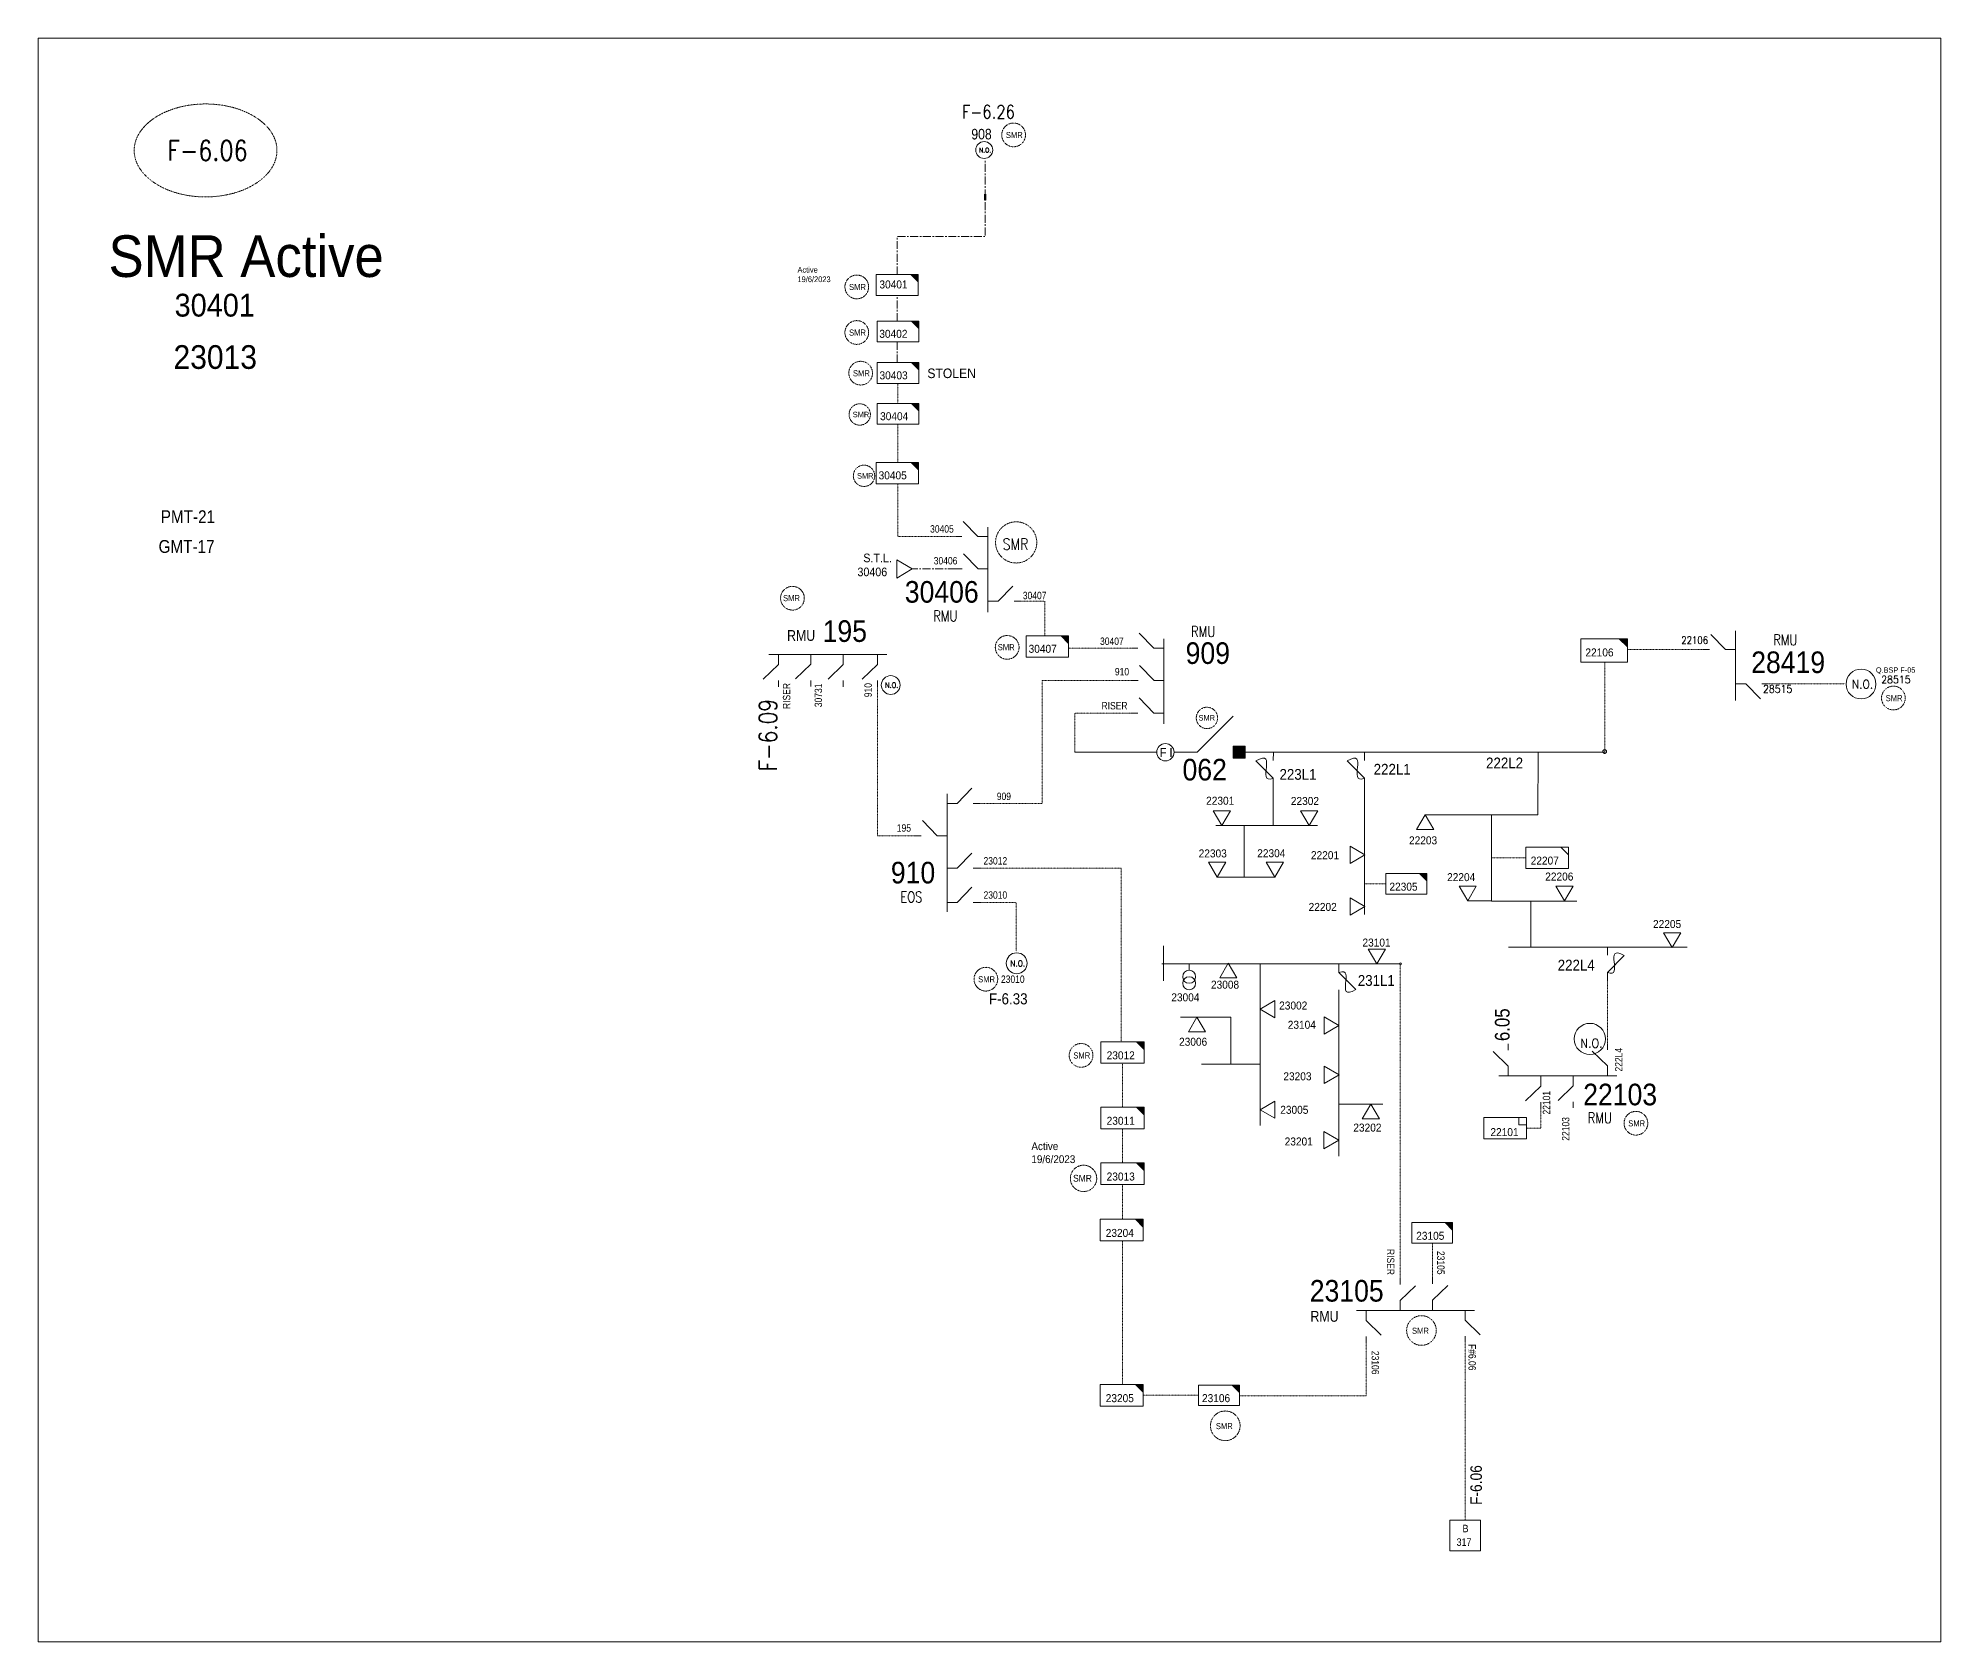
# Model space of a CAD drawing. Header units: metres. Extents: x 65984 to 144644, y -19036 to 23726.
# Drawn here: x 101554 to 102434, y 10918 to 11660 of the extents above; entities that cross this region are included whole.
import ezdxf
from ezdxf.enums import TextEntityAlignment as Align

# ---------------------------------------------------------------- set-up
doc = ezdxf.new("R2010")
doc.units = ezdxf.units.M
doc.header["$MEASUREMENT"] = 0
doc.linetypes.add('( Center )', pattern=[2, 1.25, -0.25, 0.25, -0.25])
doc.linetypes.add('DGN Style 3', pattern=[0.013877, 0, -0.013877])
doc.layers.get('0').update_dxf_attribs({"color": 95, "lineweight": 40})
for name, color, linetype, lineweight in [('ABS', 7, 'Continuous', 40), ('ABS NUMBER', 112, 'Continuous', 30), ('d_eos', 111, 'Continuous', 40), ('d_eos no', 121, 'Continuous', 40), ('d_fco', 5, 'Continuous', 40), ('d_fco text', 95, 'Continuous', 40), ('d_oh branch', 94, 'Continuous', 40), ('d_switch', 95, 'Continuous', 40), ('d_tf', 1, 'Continuous', 40), ('d_tf no', 6, 'Continuous', 40), ('d_tf_200', 1, 'Continuous', 40), ('d_ug cable', 95, 'Continuous', 40), ('d_ug main line', 95, 'Continuous', 40), ('d_unit sub', 7, 'Continuous', 40), ('EARTH FAULT INDICATOR', 95, 'Continuous', 40), ('fedr no', 95, 'Continuous', 40), ('GRID STATION  04', 7, 'Continuous', 40), ('GRID STATION 01', 7, 'Continuous', 40), ('Level 37', 7, 'Continuous', 0), ('O H MAIN FEEDER', 4, 'Continuous', 100), ('SW N O', 114, 'Continuous', 30)]:
    doc.layers.add(name, color=color, linetype=linetype, lineweight=lineweight)
doc.styles.add('NASKHF', font='naskhf.shx', dxfattribs={"height": 8})
doc.styles.add('Style-Andalus', font='andlso.ttf')
doc.styles.add('Style-Arial', font='arial.ttf')
doc.styles.add('Style-ENGINEERING', font='ENGINEERING.shx')
doc.styles.add('Style-msdefault', font='msdefault.shx')
doc.styles.add('Style-simplex', font='simplex.shx')
doc.styles.add('Style-STANDARD', font='STANDARD.shx')

# ---------------------------------------------------------------- blocks, each defined once
blk = doc.blocks.new('FUSE01')
at = {"color": 0, "linetype": 'ByBlock', "lineweight": -2}
blk.add_line((0, -17.15), (0, -22.55), dxfattribs=at)
at = {"color": 0, "linetype": 'ByBlock', "lineweight": -2, "flags": 128}
blk.add_lwpolyline([(0, 0.05), (0, -5.75), (-11.2, -16.95)], dxfattribs=at)
at = {"color": 0, "linetype": 'ByBlock', "lineweight": -2}
blk.add_open_spline([(-11.2, -16.95), (3.4, -25.35), (-11.6, -1.35), (0, -5.75)], degree=3, dxfattribs=at)
blk = doc.blocks.new('TFU_113')
at = {"layer": 'd_tf_200', "color": 7, "linetype": 'Continuous', "lineweight": 13}
blk.add_line((0, 10), (0, 0), dxfattribs=at)
at = {"layer": 'd_tf_200', "color": 7, "linetype": 'Continuous', "lineweight": 13, "extrusion": (0, 0, -1)}
for centre in [(0, 30), (0, 20)]:
    blk.add_circle(centre, 10, dxfattribs=at)
blk = doc.blocks.new('TF_8')
at = {"color": 0, "linetype": 'ByBlock', "lineweight": -2}
blk.add_line((6.3, 4.95), (9.9, 1.35), dxfattribs=at)
blk.add_3dface([(-10.1, 4.95), (9.9, 4.95), (9.9, -5.05), (-10.1, -5.05)], dxfattribs=at)
blk = doc.blocks.new('exist.us-1000kva')
at = {"color": 0, "linetype": 'ByBlock', "lineweight": -2, "flags": 128}
blk.add_lwpolyline([(40, 12.9), (32.8, 20), (40, 20)], close=True, dxfattribs=at)
at = {"color": 0, "linetype": 'ByBlock', "lineweight": -2, "extrusion": (0, 0, -1)}
blk.add_solid([(-40, 12.9), (-32.8, 20), (-40, 20)], dxfattribs=at)
at = {"color": 0, "linetype": 'ByBlock', "lineweight": -2, "xscale": 2, "yscale": 2}
blk.add_blockref('TF_8', (20.2, 10.1), dxfattribs=at)
blk = doc.blocks.new('*U1161')
at = {"layer": 'SW N O', "color": 3, "lineweight": 13, "ltscale": 0.426762}
blk.add_circle((-0.02, 0), 4.83, dxfattribs=at)
at = {"layer": 'SW N O', "color": 3, "lineweight": 13, "style": 'Style-STANDARD'}
blk.add_text('N.O.', height=2.753, dxfattribs=at).set_placement((0.47, -0.05), align=Align.MIDDLE_CENTER)
blk = doc.blocks.new('SS')
at = {"color": 0, "linetype": 'ByBlock', "lineweight": -2, "flags": 128}
blk.add_lwpolyline([(6.95, 4.25), (10.45, 4.25), (10.45, 0.75)], close=True, dxfattribs=at)
at = {"color": 0, "linetype": 'ByBlock', "lineweight": -2, "extrusion": (0, 0, -1)}
blk.add_solid([(-6.95, 4.25), (-10.45, 4.25), (-10.45, 0.75)], dxfattribs=at)
at = {"color": 0, "linetype": 'ByBlock', "lineweight": -2}
blk.add_3dface([(-9.55, 4.25), (10.45, 4.25), (10.45, -5.75), (-9.55, -5.75)], dxfattribs=at)
blk = doc.blocks.new('ABS2_1_1')
at = {"color": 0, "linetype": 'ByBlock', "lineweight": -2, "ltscale": 500}
for q in [(-29900, 43500), (0, 0)]:
    blk.add_line((0, 13600), q, dxfattribs=at)
at = {"color": 0, "linetype": 'ByBlock', "lineweight": -2, "ltscale": 500, "flags": 128}
for points in [[(5000, 43600), (-5000, 43600), (-5000, 53600), (5000, 53600)], [(3791, 49653), (3791, 49653), (3791, 49653)]]:
    blk.add_lwpolyline(points, close=True, dxfattribs=at)
at = {"color": 0, "linetype": 'ByBlock', "lineweight": -2, "ltscale": 500}
for points in [[(5000, 43600), (-5000, 43600), (5000, 53600), (-5000, 53600)], [(3791, 49653), (3791, 49653), (3791, 49653)]]:
    blk.add_solid(points, dxfattribs=at)
blk = doc.blocks.new('*U1130')
at = {"layer": 'EARTH FAULT INDICATOR', "color": 7, "linetype": 'Continuous', "lineweight": 13}
blk.add_circle((0.02, 0.13), 4, dxfattribs=at)
at = {"layer": 'EARTH FAULT INDICATOR', "color": 7, "lineweight": 13, "style": 'Style-Andalus', "width": 0.9}
blk.add_text('F I', height=4.234, dxfattribs=at).set_placement((-2.61, 2.11), align=Align.TOP_LEFT)
blk = doc.blocks.new('*U1012')
at = {"layer": 'd_fco', "color": 7, "linetype": 'Continuous', "lineweight": 13}
blk.add_line((-4.6, 4.2), (-10.1, 4.2), dxfattribs=at)
at = {"layer": 'd_fco', "color": 7, "linetype": 'Continuous', "lineweight": 13, "flags": 128}
blk.add_lwpolyline([(13, 4.2), (7.1, 4.2), (-4.4, -7.3)], dxfattribs=at)
at = {"layer": 'd_fco', "color": 7, "linetype": 'Continuous', "lineweight": 13}
blk.add_open_spline([(-4.4, -7.3), (-13, 7.7), (11.6, -7.7), (7.1, 4.2)], degree=3, dxfattribs=at)
blk = doc.blocks.new('TF3')
at = {"color": 0, "linetype": 'ByBlock', "lineweight": -2}
for p, q in [((11.3, 9), (18.3, 9)), ((18.3, 9), (18.3, 2))]:
    blk.add_line(p, q, dxfattribs=at)
at = {"color": 0, "linetype": 'ByBlock', "lineweight": -2, "flags": 128}
blk.add_lwpolyline([(18.3, 2), (11.3, 2), (11.3, 9)], dxfattribs=at)
at = {"color": 0, "linetype": 'ByBlock', "lineweight": -2}
blk.add_3dface([(-21.7, 9), (18.3, 9), (18.3, -11), (-21.7, -11)], dxfattribs=at)
blk = doc.blocks.new('*U1345')
at = {"layer": 'SW N O', "color": 3, "lineweight": 13, "ltscale": 0.498271}
blk.add_circle((0, -49.7), 16.8, dxfattribs=at)
at = {"layer": 'SW N O', "color": 3, "lineweight": 13, "style": 'Style-STANDARD'}
blk.add_text('N.O.', height=9.6, dxfattribs=at).set_placement((1.7, -54.3), align=Align.MIDDLE_CENTER)
blk = doc.blocks.new('*U1346')
at = {"layer": 'd_eos', "color": 7, "linetype": 'Continuous', "lineweight": 13, "ltscale": 0.638341}
for p, q in [((0, 16.15), (0, -16.17)), ((4.65, 8.41), (11.45, 15.41)), ((0, 8.41), (4.65, 8.41)), ((12.09, 8.41), (14.92, 8.41)), ((-12.09, -7.45), (-14.92, -7.45)), ((-4.65, -7.45), (-11.44, -14.45)), ((0, -7.45), (-4.65, -7.45))]:
    blk.add_line(p, q, dxfattribs=at)
blk = doc.blocks.new('TRA1_1268')
at = {"layer": 'd_tf', "color": 7, "linetype": 'Continuous', "lineweight": 13, "ltscale": 0.000361644, "extrusion": (0, 0, -1), "flags": 128}
blk.add_lwpolyline([(-10, -17), (0, 0), (10, -17)], close=True, dxfattribs=at)
blk = doc.blocks.new('TRA1_1267')
at = {"layer": 'd_tf', "color": 7, "linetype": 'Continuous', "lineweight": 13, "ltscale": 0.000361644, "xscale": 1.000046564039522, "yscale": 1.000046564039522, "zscale": 1.000046564039522, "rotation": 180}
blk.add_blockref('TRA1_1268', (0, 0), dxfattribs=at)
blk = doc.blocks.new('TRA1_1270')
at = {"layer": 'd_tf', "color": 7, "linetype": 'Continuous', "lineweight": 13, "ltscale": 0.000392162, "flags": 128}
blk.add_lwpolyline([(10, -17), (0, 0), (-10, -17)], close=True, dxfattribs=at)
blk = doc.blocks.new('TRA1_1269')
at = {"layer": 'd_tf', "color": 7, "linetype": 'Continuous', "lineweight": 13, "ltscale": 0.000392162, "xscale": 1.000046564039522, "yscale": 1.000046564039522, "zscale": 1.000046564039522, "rotation": 180}
blk.add_blockref('TRA1_1270', (0, 0), dxfattribs=at)
blk = doc.blocks.new('TRA1_1272')
at = {"layer": 'd_tf', "color": 7, "linetype": 'Continuous', "lineweight": 13, "ltscale": 0.000361644, "flags": 128}
blk.add_lwpolyline([(10, -17), (0, 0), (-10, -17)], close=True, dxfattribs=at)
blk = doc.blocks.new('TRA1_1271')
at = {"layer": 'd_tf', "color": 7, "linetype": 'Continuous', "lineweight": 13, "ltscale": 0.000361644, "xscale": 1.000046564039522, "yscale": 1.000046564039522, "zscale": 1.000046564039522, "rotation": 180}
blk.add_blockref('TRA1_1272', (0, 0), dxfattribs=at)
blk = doc.blocks.new('TRA1_1274')
at = {"layer": 'd_tf', "color": 7, "linetype": 'Continuous', "lineweight": 13, "ltscale": 0.000361644, "flags": 128}
blk.add_lwpolyline([(9.9, -17), (-0.1, 0), (-10.1, -17)], close=True, dxfattribs=at)
blk = doc.blocks.new('TRA1_1273')
at = {"layer": 'd_tf', "color": 7, "linetype": 'Continuous', "lineweight": 13, "ltscale": 0.000361644, "xscale": 1.000046564039522, "yscale": 1.000046564039522, "zscale": 1.000046564039522, "rotation": 180}
blk.add_blockref('TRA1_1274', (0, 0), dxfattribs=at)
blk = doc.blocks.new('*U4119')
at = {"layer": 'SW N O', "color": 3, "lineweight": 13, "ltscale": 0.426762}
blk.add_circle((0, 0), 16.8, dxfattribs=at)
at = {"layer": 'SW N O', "color": 3, "lineweight": 13, "style": 'Style-STANDARD'}
blk.add_text('N.O.', height=9.6, dxfattribs=at).set_placement((1.7, -0.2), align=Align.MIDDLE_CENTER)

msp = doc.modelspace()

# ---------------------------------------------------------------- linework, layer by layer
at = {"color": 7, "linetype": '( Center )', "lineweight": 13, "ltscale": 24.598225}
msp.add_circle((102278.67, 11330.38), 0.856, dxfattribs=at)
at = {"layer": 'd_eos', "color": 7, "linetype": 'Continuous', "lineweight": 211, "ltscale": 0.638341}
msp.add_line((101992.28, 11588.24), (101992.28, 11585.41), dxfattribs=at)
at = {"layer": 'd_eos', "color": 2, "linetype": 'Continuous', "lineweight": 13, "ltscale": 0.478599}
for p, q in [((101988.85, 11429.86), (101982.06, 11436.86)), ((101993.5, 11394.87), (101993.5, 11434.21)), ((101981.41, 11429.86), (101978.59, 11429.86)), ((101988.95, 11414.87), (101982.16, 11421.87)), ((101993.5, 11429.86), (101988.85, 11429.86)), ((101981.51, 11414.87), (101978.69, 11414.87)), ((101993.6, 11414.87), (101988.95, 11414.87)), ((101998.15, 11399.87), (102004.94, 11406.87)), ((101993.5, 11399.87), (101998.15, 11399.87)), ((102005.59, 11399.87), (102008.41, 11399.87)), ((101896.57, 11370.65), (101889.57, 11363.85)), ((101946.74, 11375.3), (101892.23, 11375.3)), ((101896.57, 11375.3), (101896.57, 11370.65)), ((101911.57, 11370.75), (101904.57, 11363.95)), ((101911.57, 11375.4), (101911.57, 11370.75)), ((101926.56, 11370.65), (101919.56, 11363.85)), ((101926.56, 11375.3), (101926.56, 11370.65)), ((101942.37, 11370.65), (101935.37, 11363.85)), ((101942.37, 11375.3), (101942.37, 11370.65)), ((101896.57, 11363.21), (101896.57, 11360.38)), ((101911.57, 11363.31), (101911.57, 11360.48)), ((101926.56, 11363.21), (101926.56, 11360.38)), ((101942.37, 11363.21), (101942.37, 11360.38)), ((102234.13, 11192.28), (102234.13, 11195.1)), ((102279.93, 11192.39), (102279.93, 11195.21)), ((102234.13, 11184.83), (102227.13, 11191.63)), ((102234.13, 11180.19), (102234.13, 11184.83)), ((102279.93, 11184.94), (102272.93, 11191.74)), ((102279.93, 11180.3), (102279.93, 11184.94)), ((102284.3, 11180.3), (102229.78, 11180.3)), ((102249.12, 11175.55), (102242.12, 11168.75)), ((102249.12, 11180.2), (102249.12, 11175.55)), ((102264.12, 11175.75), (102257.12, 11168.96)), ((102264.12, 11180.4), (102264.12, 11175.75)), ((102249.12, 11168.11), (102249.12, 11165.28)), ((102264.12, 11168.31), (102264.12, 11165.48)), ((102184.13, 11083.85), (102184.13, 11086.67)), ((102184.13, 11076.41), (102191.13, 11083.2)), ((102199.13, 11084.05), (102199.13, 11086.87)), ((102199.13, 11076.61), (102206.13, 11083.4)), ((102163.96, 11071.86), (102218.47, 11071.86)), ((102168.32, 11071.86), (102168.32, 11067.21)), ((102184.13, 11071.76), (102184.13, 11076.41)), ((102199.13, 11071.96), (102199.13, 11076.61)), ((102214.12, 11071.97), (102214.12, 11067.32)), ((102168.32, 11067.21), (102175.32, 11060.42)), ((102214.12, 11067.32), (102221.13, 11060.53))]:
    msp.add_line(p, q, dxfattribs=at)
at = {"layer": 'd_eos', "color": 7, "linetype": 'Continuous', "lineweight": 13, "ltscale": 0.478599}
for p, q in [((102062.79, 11378.18), (102059.96, 11378.18)), ((102070.23, 11378.17), (102063.43, 11385.18)), ((102074.88, 11378.17), (102070.23, 11378.17)), ((102074.88, 11343.19), (102074.88, 11382.52)), ((102070.33, 11363.18), (102063.53, 11370.18)), ((102062.89, 11363.18), (102060.06, 11363.18)), ((102074.98, 11363.18), (102070.33, 11363.18)), ((102070.23, 11348.18), (102063.43, 11355.19)), ((102062.79, 11348.18), (102059.96, 11348.18)), ((102074.88, 11348.18), (102070.23, 11348.18)), ((101974.6, 11256.24), (101974.6, 11310.75)), ((101979.25, 11306.41), (101986.05, 11313.41)), ((101974.6, 11306.41), (101979.25, 11306.41)), ((101986.69, 11306.41), (101989.52, 11306.41)), ((101962.62, 11291.41), (101959.79, 11291.41)), ((101970.06, 11291.41), (101963.26, 11298.41)), ((101974.7, 11291.41), (101970.06, 11291.41)), ((101979.25, 11276.42), (101986.05, 11283.42)), ((101974.6, 11276.42), (101979.25, 11276.42)), ((101986.69, 11276.42), (101989.52, 11276.42)), ((101979.25, 11260.61), (101986.05, 11267.61)), ((101974.6, 11260.61), (101979.25, 11260.61)), ((101986.69, 11260.61), (101989.52, 11260.61)), ((102168.32, 11059.77), (102168.32, 11056.95)), ((102214.12, 11059.88), (102214.12, 11057.06))]:
    msp.add_line(p, q, dxfattribs=at)
at = {"layer": 'd_oh branch', "color": 7, "linetype": 'Continuous', "lineweight": 13}
for p, q in [((102247.91, 11330.06), (102247.81, 11301.06)), ((102167.64, 11313.86), (102167.65, 11255.02)), ((102247.81, 11301.06), (102195.64, 11301.06)), ((102125.47, 11296.19), (102098.94, 11296.19)), ((102112.01, 11272.3), (102126.09, 11272.3)), ((102226.33, 11261.22), (102265.8, 11261.22)), ((102074.61, 11240.54), (102074.61, 11224.28)), ((102234.14, 11239.88), (102316.81, 11239.88)), ((102073.96, 11232.17), (102184.13, 11232.17)), ((102119.43, 11232.17), (102119.43, 11157.33)), ((102155.76, 11216.34), (102155.76, 11143.13)), ((102119.43, 11185.82), (102092.25, 11185.82)), ((102155.99, 11167.22), (102176.1, 11167.22))]:
    msp.add_line(p, q, dxfattribs=at)
at = {"layer": 'd_oh branch', "color": 7, "linetype": 'Continuous', "lineweight": 13, "flags": 128}
for points in [[(102125.46, 11313.86), (102125.46, 11296.19), (102145.81, 11296.19)], [(102226.37, 11301.06), (102226.37, 11261.24), (102215.36, 11261.24)], [(102112.01, 11296.19), (102112.01, 11272.3)], [(102112.01, 11272.3), (102099.49, 11272.3)], [(102244.55, 11261.22), (102244.55, 11239.88)], [(102105.84, 11185.82), (102105.84, 11207.53), (102082.49, 11207.53)]]:
    msp.add_lwpolyline(points, dxfattribs=at)
at = {"layer": 'd_oh branch', "color": 7, "linetype": 'Continuous', "lineweight": 13}
msp.add_circle((102184.26, 11232.17), 0.527, dxfattribs=at)
at = {"layer": 'd_ug cable', "color": 7, "linetype": 'DGN Style 3', "lineweight": 13}
for p, q in [((101951.86, 11491.42), (101951.86, 11500.65)), ((101951.86, 11463.95), (101951.86, 11481.76)), ((102059.96, 11378.18), (102030.72, 11378.18)), ((102278.73, 11330.06), (102278.73, 11371.76)), ((102226.37, 11281.15), (102242.17, 11281.15)), ((102177.52, 11269.18), (102167.64, 11269.18)), ((102055.72, 11186.13), (102055.72, 11165.89)), ((102055.72, 11155.89), (102055.72, 11140.11)), ((102055.72, 11114.01), (102055.72, 11130.09)), ((102055.72, 11037.56), (102055.72, 11104))]:
    msp.add_line(p, q, dxfattribs=at)
at = {"layer": 'd_ug cable', "color": 51, "linetype": 'DGN Style 3', "lineweight": 13}
msp.add_line((102184.13, 11086.47), (102184.13, 11232.17), dxfattribs=at)
at = {"layer": 'd_ug cable', "color": 2, "linetype": 'DGN Style 3', "lineweight": 13}
msp.add_line((102199.13, 11086.87), (102199.13, 11102.94), dxfattribs=at)
at = {"layer": 'd_ug cable', "color": 7, "linetype": 'DGN Style 3', "lineweight": 13, "flags": 128}
for points in [[(101951.86, 11454.28), (101951.86, 11429.86), (101980.66, 11429.86)], [(102019.87, 11383.82), (102019.87, 11399.87), (102007.21, 11399.87)], [(102289.1, 11377.55), (102325.8, 11377.55), (102325.8, 11377.55)], [(101942.37, 11360.38), (101942.37, 11291.41), (101959.79, 11291.41)], [(102060.06, 11363.18), (102018.64, 11363.18), (102018.64, 11306.41), (101989.52, 11306.41)], [(102351.96, 11361.69), (102389.8, 11361.75), (102389.8, 11361.75)], [(102033.7, 11330.06), (102033.7, 11348.18), (102059.96, 11348.18)], [(101989.52, 11276.42), (102055.15, 11276.42), (102055.15, 11196.15)], [(102279.93, 11195.21), (102279.93, 11224.15)], [(102242.46, 11156.13), (102249.12, 11156.13), (102249.12, 11165.28)], [(102168.32, 11056.95), (102168.32, 11032.34), (102109.8, 11032.34)], [(102214.12, 10974.73), (102214.12, 11011.44), (102214.12, 11011.44), (102214.12, 11057.06)], [(102065.28, 11032.56), (102090.85, 11032.56)]]:
    msp.add_lwpolyline(points, dxfattribs=at)
at = {"layer": 'd_ug cable', "color": 6, "linetype": 'DGN Style 3', "lineweight": 13, "flags": 128}
msp.add_lwpolyline([(101989.52, 11260.61), (102006.54, 11260.61), (102006.54, 11237.96)], dxfattribs=at)
at = {"layer": 'd_ug cable', "color": 1, "linetype": 'DGN Style 3', "lineweight": 13}
for centre, radius in [((102005.36, 11615.63), 5.49), ((101932.84, 11545.31), 5.49), ((101932.84, 11524.23), 5.49), ((101934.63, 11505.42), 5.49), ((101934.19, 11486.3), 4.94), ((101936.18, 11457.93), 4.94), ((101903.09, 11401.3), 5.49), ((102002.39, 11378.57), 5.49), ((102412.2, 11355.12), 5.49), ((102094.77, 11345.93), 4.94), ((101992.53, 11225.06), 5.49), ((102036.56, 11189.81), 5.49), ((102293.14, 11158.41), 5.49), ((102037.69, 11132.9), 6.1), ((102193.96, 11062.53), 6.86), ((102103.23, 11018.44), 6.86)]:
    msp.add_circle(centre, radius, dxfattribs=at)
at = {"layer": 'd_ug cable', "color": 2, "linetype": 'DGN Style 3', "lineweight": 13}
msp.add_circle((102006.54, 11427.12), 9.53, dxfattribs=at)
at = {"layer": 'd_ug main line', "color": 7, "linetype": '( Center )', "lineweight": 13, "ltscale": 2.94}
for p, q in [((101951.51, 11529.5), (101951.51, 11541.39)), ((101951.51, 11510.32), (101951.51, 11519.85)), ((101978.69, 11414.87), (101958.54, 11414.87))]:
    msp.add_line(p, q, dxfattribs=at)
at = {"layer": 'd_ug main line', "color": 7, "linetype": '( Center )', "lineweight": 13, "ltscale": 2.94, "flags": 128}
msp.add_lwpolyline([(101951.51, 11551.11), (101951.51, 11568.59), (101992.28, 11568.59), (101992.28, 11604.37)], dxfattribs=at)
at = {"layer": 'fedr no', "color": 82, "linetype": 'DGN Style 3', "lineweight": 13, "true_color": 0x1dc70e}
msp.add_ellipse((101631.71, 11608.46), major_axis=(33.02, 0), ratio=0.651175, dxfattribs=at)
at = {"layer": 'GRID STATION  04', "color": 7, "linetype": 'Continuous', "lineweight": 13, "ltscale": 0.39177, "flags": 128}
msp.add_lwpolyline([(102207.05, 10960.58), (102207.05, 10974.73), (102221.2, 10974.73), (102221.2, 10960.58)], close=True, dxfattribs=at)
at = {"layer": 'O H MAIN FEEDER', "color": 7, "lineweight": 13, "ltscale": 0.426762}
for p, q in [((102033.7, 11330.06), (102071.54, 11330.06)), ((102109.31, 11330.06), (102278.73, 11330.06))]:
    msp.add_line(p, q, dxfattribs=at)
at = {"layer": 'O H MAIN FEEDER', "color": 2, "lineweight": 13, "ltscale": 0.426762}
msp.add_line((102079.54, 11330.06), (102084.51, 11330.06), dxfattribs=at)
at = {"layer": 'O H MAIN FEEDER', "color": 140, "linetype": 'Continuous', "lineweight": 13, "flags": 128}
msp.add_lwpolyline([(101554.24, 11660.45), (102434.18, 11660.45), (102434.18, 10918.44), (101554.24, 10918.44)], close=True, dxfattribs=at)

# ---------------------------------------------------------------- block references
at = {"layer": 'ABS', "color": 2, "linetype": 'Continuous', "lineweight": 13, "ltscale": 0.829472, "xscale": 0.000555747191877611, "yscale": 0.000555747191877611, "zscale": 0.0003680335276451397, "rotation": 269.9999999999997}
msp.add_blockref('ABS2_1_1', (102082.7, 11330.06), dxfattribs=at)
at = {"layer": 'd_eos', "color": 7, "linetype": 'Continuous', "lineweight": 13, "ltscale": 0.638341, "extrusion": (0, 0, -1), "rotation": 180}
msp.add_blockref('*U1346', (-102339.25, 11370.1), dxfattribs=at)
at = {"layer": 'd_fco', "color": 7, "linetype": 'Continuous', "lineweight": 13}
for name, p, xscale, yscale, zscale, rotation in [('*U1012', (102122.52, 11322.97), 0.6999999999999997, 0.6999999999999997, 0.6999999999999997, 269.9640835135763), ('*U1012', (102164.69, 11322.97), 0.6999999999999997, 0.6999999999999997, 0.6999999999999997, 269.9640835135763), ('FUSE01', (102279.93, 11224.1), 0.7, 0.7, 0.2499179648993302, 180.0000000000001), ('FUSE01', (102155.76, 11232.12), 0.7, -0.7, 0.2499179648993302, 180.0000000000001)]:
    msp.add_blockref(name, p, dxfattribs=dict(at, xscale=xscale, yscale=yscale, zscale=zscale, rotation=rotation))
at = {"layer": 'd_tf', "color": 7, "linetype": 'Continuous', "lineweight": 13, "ltscale": 0.000392162, "xscale": 0.4252640885791174, "yscale": 0.4252640885791174, "zscale": 0.4252640885791174, "rotation": 89.99999999999997}
msp.add_blockref('TRA1_1269', (101958.52, 11414.85), dxfattribs=at)
at = {"layer": 'd_tf', "color": 7, "linetype": 'Continuous', "lineweight": 13, "ltscale": 0.000361644, "extrusion": (0, 0, -1), "xscale": 0.4, "yscale": 0.4, "zscale": 0.4}
for p in [(-102101.68, 11296.19), (-102142.01, 11296.19), (-102099.47, 11272.32), (-102126.09, 11272.33), (-102215.33, 11261.26), (-102260.13, 11261.26)]:
    msp.add_blockref('TRA1_1267', p, dxfattribs=at)
at = {"layer": 'd_tf', "color": 7, "linetype": 'Continuous', "lineweight": 13, "ltscale": 0.000361644, "xscale": 0.4, "yscale": 0.4, "zscale": 0.4}
for name, p, rotation in [('TRA1_1267', (102195.64, 11301.06), 180.0000000000001), ('TRA1_1271', (102167.84, 11282.55), 90.00000000000007), ('TRA1_1271', (102167.84, 11258.74), 90.00000000000007), ('TRA1_1267', (102104.65, 11232.54), 180), ('TRA1_1273', (102119.43, 11211.17), 270), ('TRA1_1267', (102090.16, 11207.53), 180), ('TRA1_1267', (102155.84, 11180.82), 90.00000000000001), ('TRA1_1267', (102119.43, 11164.69), 270), ('TRA1_1267', (102170.53, 11167.21), 180)]:
    msp.add_blockref(name, p, dxfattribs=dict(at, rotation=rotation))
msp.add_blockref('TRA1_1273', (102309.82, 11239.68), dxfattribs=at)
at = {"layer": 'd_tf', "color": 7, "linetype": 'Continuous', "lineweight": 13, "ltscale": 0.000361644, "extrusion": (0, 0, -1)}
for p, xscale, yscale, zscale, rotation in [((-102173.28, 11232.19), 0.4000000000000001, 0.4000000000000001, 0.4000000000000001, 359.9997640995911), ((-102155.78, 11203.63), 0.4, 0.4, 0.4, 270), ((-102155.69, 11150.62), 0.4, 0.4, 0.4, 270)]:
    msp.add_blockref('TRA1_1267', p, dxfattribs=dict(at, xscale=xscale, yscale=yscale, zscale=zscale, rotation=rotation))
at = {"layer": 'd_tf_200', "color": 7, "linetype": 'Continuous', "lineweight": 13, "xscale": 0.3, "yscale": 0.3, "zscale": 0.3, "rotation": 179.9999999999999}
msp.add_blockref('TFU_113', (102086.54, 11232.17), dxfattribs=at)
at = {"layer": 'd_unit sub', "color": 2, "linetype": 'Continuous', "lineweight": 13}
for name, p, xscale, yscale, zscale in [('SS', (101951.13, 11546.99), 0.9692157761479917, 0.9692157761479917, 0.212622143282644), ('SS', (101951.49, 11525.4), 0.9649928322184207, 0.9649928322184207, 0.212622143282644), ('SS', (101951.49, 11506.21), 0.9666982503526453, 0.9666982503526453, 0.212622143282644), ('SS', (101951.5, 11487.31), 0.9651601284009013, 0.9651601284009013, 0.212622143282644), ('SS', (101951.13, 11459.9), 0.9774759496655391, 0.9774759496655391, 0.212622143282644), ('SS', (102020.49, 11379.67), 0.9774759496655391, 0.9774759496655391, 0.212622143282644), ('exist.us-1000kva', (102045.74, 11186.14), 0.4992119149050219, 0.5006341256390261, 0.8199408297222128), ('exist.us-1000kva', (102045.74, 11130.09), 0.4992119149050219, 0.5006341256390261, 0.8199408297222128), ('exist.us-1000kva', (102090.85, 11027.81), 0.4737624333363959, 0.4751121407410903, 0.8199408297222128)]:
    msp.add_blockref(name, p, dxfattribs=dict(at, xscale=xscale, yscale=yscale, zscale=zscale))
at = {"layer": 'd_unit sub', "color": 7, "linetype": 'Continuous', "lineweight": 13}
for name, p, xscale, yscale, zscale in [('SS', (102277.91, 11377.95), 1.076923813877499, 1.076923813877499, 0.212622143282644), ('TF_8', (102252.15, 11281.2), 0.9883391455402426, 0.9883391455402426, 0.212622143282644), ('exist.us-1000kva', (102177.52, 11264.43), 0.4737624333363959, 0.4751121407410903, 0.8199408297222128), ('exist.us-1000kva', (102045.74, 11155.89), 0.4992119149050219, 0.5006341256390261, 0.8199408297222128), ('TF3', (102233.47, 11156.62), 0.4912260974043703, 0.4912260974043703, 0.2499179648993302), ('exist.us-1000kva', (102045.32, 11104), 0.4992119149050219, 0.5006341256390261, 0.8199408297222128), ('exist.us-1000kva', (102189.44, 11102.94), 0.4737624333363959, 0.4751121407410903, 0.8199408297222128), ('exist.us-1000kva', (102045.32, 11027.55), 0.4992119149050219, 0.5006341256390261, 0.8199408297222128)]:
    msp.add_blockref(name, p, dxfattribs=dict(at, xscale=xscale, yscale=yscale, zscale=zscale))
at = {"layer": 'EARTH FAULT INDICATOR', "color": 7, "linetype": 'Continuous', "lineweight": 13}
msp.add_blockref('*U1130', (102075.52, 11329.93), dxfattribs=at)
at = {"layer": 'SW N O', "color": 3, "lineweight": 13}
for name, p, xscale, yscale, zscale in [('*U1161', (101991.8, 11608.65), 0.81, 0.81, 0.81), ('*U1161', (101948.55, 11361.15), 0.9, 0.9, 0.9), ('*U4119', (102397.22, 11361.61), 0.4104771554620161, 0.4104771554620161, 0.4104771554620161), ('*U1345', (102271.85, 11218.76), 0.4295531767636698, 0.4295531767636698, 0.4295531767636698)]:
    msp.add_blockref(name, p, dxfattribs=dict(at, xscale=xscale, yscale=yscale, zscale=zscale))
msp.add_blockref('*U1161', (102006.81, 11232.42), dxfattribs=at)

# ---------------------------------------------------------------- texts
at = {"layer": 'ABS NUMBER', "color": 2, "lineweight": 13, "style": 'Style-Arial', "width": 0.88}
msp.add_text('062', height=10, dxfattribs=at).set_placement((102083.47, 11326.99), align=Align.TOP_LEFT)
at = {"layer": 'd_eos no', "color": 7, "linetype": 'Continuous', "lineweight": 13, "style": 'Style-Arial', "width": 0.88}
msp.add_text('28419', height=10, dxfattribs=at).set_placement((102346.44, 11376.67), align=Align.TOP_LEFT)
at = {"layer": 'd_fco text', "color": 7, "linetype": 'Continuous', "lineweight": 13, "style": 'Style-msdefault', "width": 0.92}
for s, p in [('222L2', (102223.84, 11327.59)), ('223L1', (102128.32, 11322.3)), ('222L1', (102171.87, 11324.68)), ('222L4', (102256.97, 11234.06)), ('231L1', (102164.53, 11226.96))]:
    msp.add_text(s, height=5, dxfattribs=at).set_placement(p, align=Align.TOP_LEFT)
at = {"layer": 'd_switch', "color": 55, "linetype": 'Continuous', "lineweight": 13, "style": 'Style-msdefault', "width": 0.857143}
msp.add_text('Q.BSP F-05', height=2.472, dxfattribs=at).set_placement((102404.1, 11369.31), align=Align.TOP_LEFT)
at = {"layer": 'd_switch', "color": 55, "linetype": 'Continuous', "lineweight": 13, "insert": (101993.93, 11218.54), "char_height": 5.142, "attachment_point": 1, "style": 'NASKHF'}
msp.add_mtext('\\Fmsdefault;\\H1x;\\W0.9;F-6.33\\P', dxfattribs=at)
at = {"layer": 'd_switch', "color": 7, "linetype": 'Continuous', "lineweight": 13, "insert": (102216.6, 10981.83), "char_height": 5.2887, "attachment_point": 1, "rotation": 90, "style": 'NASKHF'}
msp.add_mtext('\\Fmsdefault;\\H1x;\\W0.9;F-6.06\\P', dxfattribs=at)
at = {"layer": 'd_tf no', "color": 121, "linetype": 'Continuous', "lineweight": 13, "style": 'Style-msdefault', "width": 0.945946}
for s, height, p in [('30401', 3.7, (101943.31, 11548.31)), ('30401', 10.556, (101617.38, 11542.15)), ('23013', 10.971, (101616.88, 11518.37)), ('23013', 3.7, (102048.38, 11135.62))]:
    msp.add_text(s, height=height, dxfattribs=at).set_placement(p, align=Align.TOP_LEFT)
at = {"layer": 'd_tf no', "color": 2, "linetype": 'Continuous', "lineweight": 13, "style": 'Style-msdefault', "width": 0.945946}
for s, p in [('30402', (101943.26, 11525.47)), ('30403', (101943.35, 11506.27)), ('30404', (101943.62, 11487.35)), ('30405', (101942.93, 11460)), ('30407', (102012.29, 11379.76)), ('23012', (102048.38, 11191.67)), ('23106', (102092.47, 11033.08))]:
    msp.add_text(s, height=3.7, dxfattribs=at).set_placement(p, align=Align.TOP_LEFT)
at = {"layer": 'd_tf no', "color": 2, "linetype": 'Continuous', "lineweight": 13, "ltscale": 0.688633, "style": 'Style-msdefault', "width": 0.945946}
msp.add_text('STOLEN', height=4.437, dxfattribs=at).set_placement((101987.93, 11507.57), align=Align.TOP_RIGHT)
at = {"layer": 'd_tf no', "color": 7, "linetype": 'Continuous', "lineweight": 13, "style": 'Style-msdefault'}
for s, height, width, p in [('30406', 4, 0.925, (101933.15, 11415.47)), ('22106', 3.7, 0.945946, (102269.78, 11378.07)), ('22203', 3.7, 0.945946, (102188.2, 11291.14)), ('22303', 3.7, 0.945946, (102090.93, 11285.09)), ('22304', 3.7, 0.945946, (102118.02, 11285.18)), ('22201', 3.7, 0.945946, (102142.85, 11284.28)), ('22207', 3.7, 0.945946, (102244.48, 11281.78)), ('22204', 3.7, 0.945946, (102205.82, 11274.12)), ('22206', 3.7, 0.945946, (102251.2, 11274.39)), ('22305', 3.7, 0.945946, (102179.15, 11269.7)), ('22202', 3.7, 0.945946, (102141.78, 11260.34)), ('22205', 3.7, 0.945946, (102301.04, 11252.43)), ('23008', 3.7, 0.945946, (102096.62, 11224.37)), ('23004', 3.7, 0.945946, (102078.28, 11218.51)), ('23002', 3.7, 0.945946, (102128.16, 11214.72)), ('23104', 3.7, 0.945946, (102132.13, 11205.82)), ('23006', 3.7, 0.945946, (102081.87, 11197.97)), ('23203', 3.7, 0.945946, (102130.1, 11181.98)), ('23005', 3.7, 0.945946, (102128.66, 11166.48)), ('23011', 3.7, 0.945946, (102048.38, 11161.41)), ('23202', 3.7, 0.945946, (102162.45, 11158.25)), ('23201', 3.7, 0.945946, (102130.7, 11151.83)), ('22101', 3.7, 0.945946, (102225.86, 11156.16)), ('23204', 3.7, 0.945946, (102047.96, 11109.53)), ('23105', 3.7, 0.945946, (102191.53, 11108.19)), ('23205', 3.7, 0.945946, (102047.96, 11033.08))]:
    msp.add_text(s, height=height, dxfattribs=dict(at, width=width)).set_placement(p, align=Align.TOP_LEFT)
at = {"layer": 'd_tf no', "color": 7, "linetype": 'Continuous', "lineweight": 13, "style": 'Style-msdefault', "width": 0.945946}
for s, p in [('22301', (102094.38, 11305.77)), ('22302', (102133.56, 11305.65))]:
    msp.add_text(s, height=3.7, dxfattribs=at).set_placement(p)
msp.add_text('23101', height=3.7, rotation=0.00024, dxfattribs=at).set_placement((102166.68, 11240.15))
at = {"layer": 'd_tf no', "color": 2, "lineweight": 13, "attachment_point": 1, "style": 'NASKHF'}
for insert, char_height, width in [((102001.79, 11617.02), 2.8393, 12.5853), ((101929.27, 11546.7), 2.8393, 12.5853), ((101929.27, 11525.62), 2.8393, 12.5853), ((101931.06, 11506.8), 2.8393, 12.5853), ((101930.97, 11487.55), 2.5554, 11.3267), ((101932.96, 11459.18), 2.5554, 11.3267)]:
    msp.add_mtext('\\Fmsdefault;\\H1x;\\W0.925;SMR\\P', dxfattribs=dict(at, insert=insert, char_height=char_height, width=width))
at = {"layer": 'd_tf no', "color": 121, "linetype": 'Continuous', "lineweight": 40, "insert": (101586.81, 11569.19), "char_height": 19.2694, "width": 273.7259, "attachment_point": 1, "style": 'NASKHF'}
msp.add_mtext('\\Fmsdefault;\\H1x;\\W0.945946;SMR Active', dxfattribs=at)
at = {"layer": 'd_tf no', "color": 121, "linetype": 'Continuous', "lineweight": 40, "attachment_point": 1, "style": 'NASKHF'}
for insert, char_height in [((101905.42, 11554.56), 2.6355), ((102013.59, 11149.6), 3.6076)]:
    msp.add_mtext('\\Fmsdefault;\\H1x;\\W0.945946;Active\\P19/6/2023', dxfattribs=dict(at, insert=insert, char_height=char_height))
at = {"layer": 'd_tf no', "color": 7, "linetype": 'Continuous', "lineweight": 13, "insert": (101935.85, 11421.95), "char_height": 8, "attachment_point": 1, "style": 'NASKHF'}
msp.add_mtext('\\Fmsdefault;\\H0.5x;\\W0.925;S.T.L.', dxfattribs=at)
at = {"layer": 'd_tf no', "color": 1, "linetype": 'Continuous', "lineweight": 40, "ltscale": 1.251873, "insert": (102006.24, 11426.35), "char_height": 5.1772, "width": 12.9991, "attachment_point": 5, "line_spacing_factor": 1.2, "style": 'Style-STANDARD'}
msp.add_mtext('\\H1x;\\W0.909091;SMR\\P', dxfattribs=at)
at = {"layer": 'd_tf no', "color": 2, "lineweight": 13, "attachment_point": 1, "style": 'NASKHF'}
for insert, char_height in [((101898.76, 11402.78), 2.8393), ((101998.05, 11380.05), 2.8393), ((102408.63, 11356.51), 2.8393), ((102090.87, 11347.26), 2.5554), ((101988.96, 11226.45), 2.8393), ((102032.99, 11191.2), 2.8393), ((102289.57, 11159.79), 2.8393), ((102032.87, 11134.54), 3.1548), ((102189.61, 11063.84), 2.8393), ((102098.89, 11019.74), 2.8393)]:
    msp.add_mtext('\\Fmsdefault;\\H1x;\\W0.925;SMR\\P', dxfattribs=dict(at, insert=insert, char_height=char_height))
at = {"layer": 'fedr no', "color": 6, "linetype": 'Continuous', "lineweight": 13, "style": 'Style-STANDARD', "width": 0.909091}
msp.add_text('F-6.06', height=9.19, dxfattribs=at).set_placement((101632.57, 11608.46), align=Align.MIDDLE_CENTER)
at = {"layer": 'fedr no', "color": 55, "linetype": 'Continuous', "lineweight": 13, "style": 'Style-STANDARD', "width": 0.909091}
msp.add_text('F-6.09', height=8.271, rotation=90, dxfattribs=at).set_placement((101891.78, 11337.94), align=Align.MIDDLE_CENTER)
at = {"layer": 'fedr no', "color": 55, "linetype": 'Continuous', "lineweight": 13, "insert": (101993.69, 11626.29), "char_height": 6.0687, "attachment_point": 5, "line_spacing_factor": 1.2, "style": 'Style-STANDARD'}
msp.add_mtext('\\H1x;\\W0.909091;F-6.26', dxfattribs=at)
at = {"layer": 'GRID STATION  04', "color": 7, "linetype": 'Continuous', "lineweight": 13, "style": 'Style-msdefault', "width": 0.888889}
for s, height, p in [('317', 3.468, (102210.2, 10966.38)), ('B', 3.47, (102212.96, 10972.66))]:
    msp.add_text(s, height=height, dxfattribs=at).set_placement(p, align=Align.TOP_LEFT)
at = {"layer": 'GRID STATION 01', "linetype": 'Continuous', "lineweight": 13, "style": 'Style-msdefault', "width": 0.888889}
for s, p in [('PMT-21', (101610.98, 11441.98)), ('GMT-17', (101609.97, 11428.21))]:
    msp.add_text(s, height=5.94, dxfattribs=at).set_placement(p, align=Align.TOP_LEFT)
at = {"layer": 'Level 37', "color": 2, "linetype": 'Continuous', "lineweight": 100, "style": 'Style-msdefault', "width": 0.86}
msp.add_text('908', height=4.9, dxfattribs=at).set_placement((101985.82, 11618.45), align=Align.TOP_LEFT)
at = {"layer": 'Level 37', "color": 7, "linetype": 'Continuous', "lineweight": 13, "style": 'Style-ENGINEERING', "width": 0.857143}
for s, p in [('30405', (101977.68, 11435.08)), ('30406', (101979.36, 11420.36)), ('RISER', (102058.03, 11353.3))]:
    msp.add_text(s, height=3.43, dxfattribs=at).set_placement(p, align=Align.TOP_RIGHT)
at = {"layer": 'Level 37', "color": 2, "linetype": 'Continuous', "lineweight": 13}
for s, height, style, width, p in [('30406', 10, 'Style-Arial', 0.88, (101955.04, 11409.24)), ('195', 10, 'Style-Arial', 0.88, (101917.04, 11391.09)), ('23010', 3.43, 'Style-ENGINEERING', 0.857143, (101999.52, 11226.77)), ('22103', 10, 'Style-Arial', 0.88, (102268.75, 11176.71)), ('23105', 10, 'Style-Arial', 0.88, (102142.31, 11085.9))]:
    msp.add_text(s, height=height, dxfattribs=dict(at, style=style, width=width)).set_placement(p, align=Align.TOP_LEFT)
at = {"layer": 'Level 37', "color": 7, "linetype": 'Continuous', "lineweight": 13, "style": 'Style-ENGINEERING', "width": 0.857143}
for p in [(102009.62, 11400.85), (102045.33, 11379.7)]:
    msp.add_text('30407', height=3.43, dxfattribs=at).set_placement(p)
at = {"layer": 'Level 37', "color": 2, "linetype": 'Continuous', "lineweight": 13}
for s, height, style, width, p in [('RMU', 4.993, 'Style-STANDARD', 0.854701, (101973.81, 11393.06)), ('RMU', 4.993, 'Style-msdefault', 0.854701, (101907.09, 11384.07)), ('28515', 3.489, 'Style-simplex', 0.909091, (102413.37, 11363.68)), ('RMU', 4.993, 'Style-STANDARD', 0.854701, (102276.44, 11160.89))]:
    msp.add_text(s, height=height, dxfattribs=dict(at, style=style, width=width)).set_placement(p, align=Align.MIDDLE_CENTER)
at = {"layer": 'Level 37', "color": 7, "linetype": 'Continuous', "lineweight": 13}
for s, height, style, width, p in [('RMU', 4.993, 'Style-STANDARD', 0.854701, (102093.01, 11385.89)), ('22106', 3.489, 'Style-STANDARD', 0.909091, (102320.31, 11381.87)), ('RMU', 4.993, 'Style-STANDARD', 0.854701, (102362.21, 11382.03)), ('28515', 3.489, 'Style-simplex', 0.909091, (102358.68, 11359.33)), ('EOS', 4.993, 'Style-STANDARD', 0.854701, (101958.09, 11263.09)), ('RMU', 4.993, 'Style-msdefault', 0.854701, (102149.14, 11069.08))]:
    msp.add_text(s, height=height, dxfattribs=dict(at, style=style, width=width)).set_placement(p, align=Align.MIDDLE_CENTER)
for s, height, style, width, p in [('909', 10, 'Style-Arial', 0.88, (102084.91, 11380.9)), ('23012', 3.43, 'Style-ENGINEERING', 0.857143, (101991.45, 11281.53)), ('910', 10, 'Style-Arial', 0.88, (101948.6, 11279.35)), ('23010', 3.43, 'Style-ENGINEERING', 0.857143, (101991.45, 11265.72))]:
    msp.add_text(s, height=height, dxfattribs=dict(at, style=style, width=width)).set_placement(p, align=Align.TOP_LEFT)
at = {"layer": 'Level 37', "color": 7, "linetype": 'Continuous', "lineweight": 13, "style": 'Style-ENGINEERING', "width": 0.857143}
for s, p in [('910', (102058.76, 11365.62)), ('909', (102004.15, 11307.93)), ('195', (101957.92, 11293.3))]:
    msp.add_text(s, height=3.43, dxfattribs=at).set_placement(p, align=Align.RIGHT)
for s, p in [('RISER', (101902.09, 11362.06)), ('30731', (101916.78, 11361.82)), ('910', (101939.78, 11362.07))]:
    msp.add_text(s, height=3.43, rotation=90, dxfattribs=at).set_placement(p, align=Align.RIGHT)
at = {"layer": 'Level 37', "color": 55, "linetype": 'Continuous', "lineweight": 13, "ltscale": 1.760905, "style": 'Style-ENGINEERING', "width": 0.857143}
msp.add_text('6.05', height=6.774, rotation=90, dxfattribs=at).set_placement((102227.94, 11196.43), align=Align.TOP_LEFT)
at = {"layer": 'Level 37', "color": 7, "linetype": 'Continuous', "lineweight": 13, "style": 'Style-ENGINEERING', "width": 0.857143}
for s, rotation, p in [('222L4', 90, (102286.86, 11182.35)), ('F#6.06', 270, (102215.71, 11056.28))]:
    msp.add_text(s, height=3.43, rotation=rotation, dxfattribs=at).set_placement(p)
for s, rotation, p in [('22101', 90, (102250.06, 11173.37)), ('RISER', 270, (102181.42, 11088.23)), ('23105', 270, (102204.65, 11088.4)), ('23106', 270, (102174.36, 11042.18))]:
    msp.add_text(s, height=3.43, rotation=rotation, dxfattribs=at).set_placement(p, align=Align.TOP_RIGHT)
msp.add_text('22103', height=3.43, rotation=90, dxfattribs=at).set_placement((102258.94, 11150.32), align=Align.TOP_LEFT)

doc.saveas('drawing.dxf')
